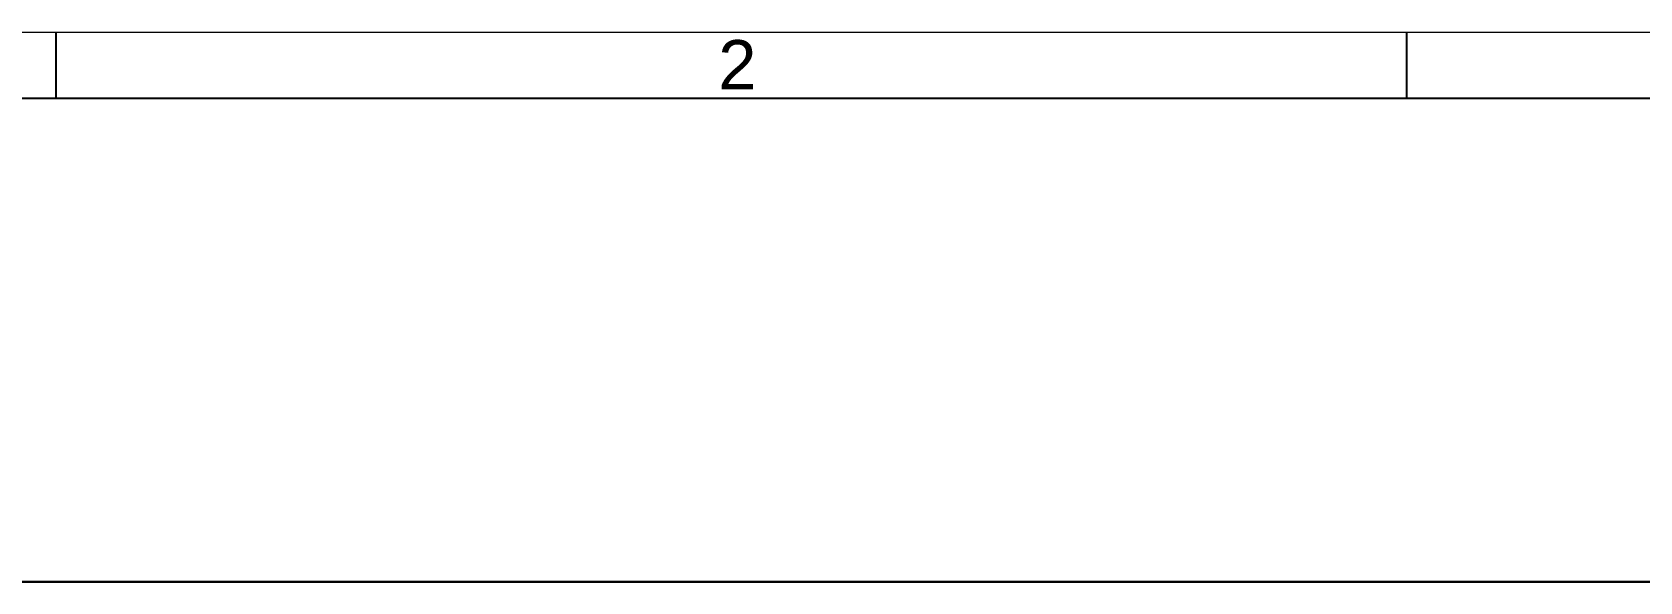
# Model space of a CAD drawing. Header units: inches. Extents: x 8618018 to 8935006, y 2431589 to 2567223.
# Drawn here: x 8638399 to 8661948, y 2536400 to 2544453 of the extents above; entities that cross this region are included whole.
import ezdxf
from ezdxf.enums import TextEntityAlignment as Align

# ---------------------------------------------------------------- set-up
doc = ezdxf.new("R2010")
doc.units = ezdxf.units.IN
doc.header["$MEASUREMENT"] = 0
doc.linetypes.add('CENTER', pattern=[2, 1.25, -0.25, 0.25, -0.25])
doc.linetypes.add('CENTER2', pattern=[1.125, 0.75, -0.125, 0.125, -0.125])
for name, color, linetype in [('AC Text', 7, 'Continuous'), ('BOM', 252, 'Continuous'), ('CENTRE OF ROAD', 252, 'CENTER2'), ('DRG', 252, 'Continuous')]:
    doc.layers.add(name, color=color, linetype=linetype)
doc.layers.add('DIM', color=252, linetype='Continuous', lineweight=13)
doc.styles.add('ROMANS', font='ROMANS.shx', dxfattribs={"width": 0.8})
doc.styles.get("Standard").update_dxf_attribs({"font": 'arial.ttf'})

# ---------------------------------------------------------------- blocks, each defined once
blk = doc.blocks.new('GA CRM')
at = {"layer": 'CENTRE OF ROAD', "linetype": 'CENTER', "lineweight": 30}
for p, q in [((-7500, 65060), (22707.1, 65060)), ((7500, 65060), (111255, 65060))]:
    blk.add_line(p, q, dxfattribs=at)
blk = doc.blocks.new('A1')
at = {"layer": 'BOM', "color": 7}
blk.add_line((5.01, 588.92), (836, 588.92), dxfattribs=at)
at = {"layer": 'DIM', "color": 7}
blk.add_line((0, 594), (841, 594), dxfattribs=at)
at = {"layer": 'DRG', "color": 7}
for p, q in [((109.13, 588.97), (109.13, 593.98)), ((213.26, 588.97), (213.26, 593.98))]:
    blk.add_line(p, q, dxfattribs=at)
at = {"color": 7, "style": 'ROMANS'}
for p in [(574.46, 35.06), (574.46, 25.99)]:
    blk.add_attdef('-', text='', height=3.2, dxfattribs=at).set_placement(p, align=Align.CENTER)
blk.add_attdef('REVNO.', (623.63, 25.56), '', height=3.2, dxfattribs=at)
at = {"layer": 'AC Text', "color": 7, "style": 'ROMANS'}
for tag, p in [('DRAWN____BY', (536.24, 17.62)), ('CHECKED_____BY', (574.6, 17.8)), ('APPROVED_____BY', (613.13, 17.62))]:
    blk.add_attdef(tag, p, '', height=2, dxfattribs=at)
at = {"layer": 'DRG', "color": 7}
blk.add_text('2', height=3.8, dxfattribs=at).set_placement((160.16, 589.59))

msp = doc.modelspace()

# ---------------------------------------------------------------- block references
at = {"color": 252}
msp.add_blockref('GA CRM', (8628081, 2471340), dxfattribs=at)

# ---------------------------------------------------------------- next in the draw order: block references
at = {"color": 2, "xscale": 190, "yscale": 190, "zscale": 190}
msp.add_blockref('A1', (8618018, 2431592.8), dxfattribs=at)

doc.saveas('drawing.dxf')
